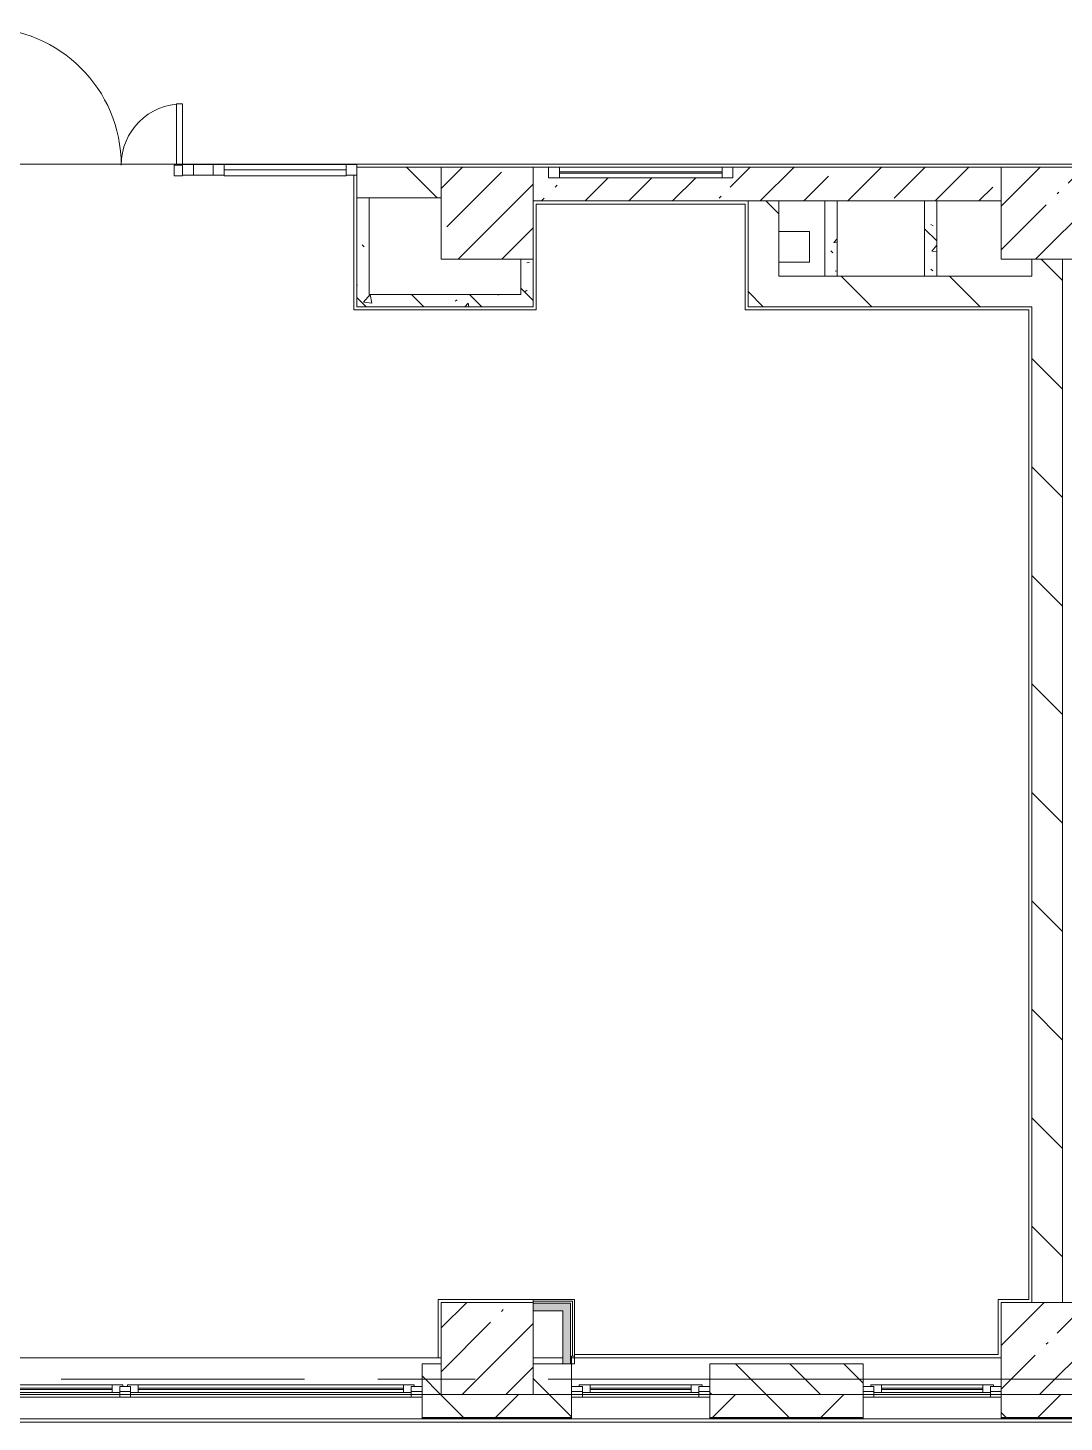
# Model space of a CAD drawing. Header units: millimetres. Extents: x 35787 to 244346, y -8553 to 29000.
# Drawn here: x 140203 to 146956, y -280 to 8808 of the extents above; entities that cross this region are included whole.
import ezdxf

# ---------------------------------------------------------------- set-up
doc = ezdxf.new("R2010")
doc.units = ezdxf.units.MM
doc.linetypes.add('Осевая', pattern=[3175, 635, -476.25, 1587.5, -476.25])
for name, color, linetype, lineweight, true_color in [('A-DETL-GENF-7', 7, 'Continuous', 5, 0xaaaaaa), ('A-DOOR-3', 7, 'Continuous', 5, 0xaaaaaa), ('A-FLOR-2', 7, 'Continuous', 5, 0xaaaaaa), ('I-WALL-4', 7, 'Continuous', 9, 0xe7e7e7), ('I-WALL-5', 7, 'Continuous', 5, 0xe7e7e7), ('I-WALL-8', 7, 'Continuous', 5, 0x787878)]:
    doc.layers.add(name, color=color, linetype=linetype, lineweight=lineweight, true_color=true_color)
for name, color, linetype, lineweight in [('A-GLAZ-1', 7, 'Continuous', 5), ('A-GLAZ-CURT-2', 7, 'Continuous', 5), ('A-GLAZ-CWMG-2', 7, 'Continuous', 5), ('A-WALL', 7, 'Continuous', 9), ('A-WALL-6', 7, 'Continuous', 5), ('I-WALL-7', 7, 'Continuous', 5), ('S-COLS-1', 7, 'Continuous', 5), ('Оси', 7, 'Continuous', 9), ('Оси-2', 7, 'Осевая', 9)]:
    doc.layers.add(name, color=color, linetype=linetype, lineweight=lineweight)
pattern_1 = [(135, (117336.4, 0), (-353.553, -353.553), [])]
pattern_2 = [(135, (117336.4, 0), (-377.171, -377.171), [533.4, -88.9, 17.78, -88.9]), (135, (117336.4, 376.94), (-377.171, -377.171), []), (50, (117336.4, 0), (637.645, -55.787), [66.675, -733.425]), (355, (117336.4, 0), (-123.35, 668.699), [53.34, -586.74]), (100.451, (117389.54, -4.65), (514.299, 612.908), [56.665, -623.315]), (46.184, (117336.4, 177.8), (948.776, -147.15), [100.012, -1100.137]), (96.636, (117415.5, 165.5), (830.91, 865.997), [84.998, -934.973]), (351.184, (117336.4, 177.8), (830.918, 865.988), [80.01, -880.11]), (21, (117425.3, 133.35), (530.651, -357.928), [66.675, -733.425]), (326, (117425.3, 133.35), (216.308, 644.658), [53.34, -586.74]), (71.451, (117469.5, 103.5), (746.96, 286.724), [56.665, -623.315]), (37.5, (117336.4, 0), (10.8105, 295.9426), [16.764, -562.864, 16.764, -578.866, -588.962]), (37.5, (117336.4, 0), (10.8105, 295.9426), [-1175.258, 16.764, -572.198]), (7.5, (117336.4, 0), (233.869, 350.6318), [16.764, -322.834, 16.764, -549.529, -224.472]), (7.5, (117336.4, 0), (233.869, 350.6318), [-905.891, 16.764, -207.708]), (327.5, (117138.16, 0), (474.5678, -20.0513), [16.764, -205.486, 16.764, -676.656, -920.115]), (327.5, (117138.16, 0), (474.5678, -20.0513), [-915.67, 16.764, -903.351]), (317.5, (117049.26, 0), (518.452, 88.9934), [16.764, -272.161, 16.764, -443.738, -653.415]), (317.5, (117049.26, 0), (518.452, 88.9934), [-749.427, 16.764, -636.651])]

# ---------------------------------------------------------------- blocks, each defined once
blk = doc.blocks.new('BSC_Колонна _Прямоугольная - 600х600-23286269-1_2_2_птичка')
at = {"layer": 'S-COLS-1'}
h = blk.add_hatch(dxfattribs=at)
h.set_pattern_fill('FP_93', color=256, style=0, pattern_type=2)
h.set_pattern_definition([(45, (-29509.74, -7600), (-285.123, 285.123), []), (45, (-29224.6, -7600), (-285.123, 285.123), [504.031, -100.806, 16.764, -84.042])])
h.paths.add_polyline_path([(300, -300), (300, 300), (-300, 300), (-300, -300), (119, -300)])
for p, q in [((300, 300), (-300, 300)), ((-300, 300), (-300, -300)), ((300, -300), (300, 300)), ((-300, -300), (300, -300))]:
    blk.add_line(p, q, dxfattribs=at)
blk = doc.blocks.new('BSC_Колонна _Прямоугольная - 600х600-V70-1_2_2_птичка')
at = {"layer": 'S-COLS-1'}
h = blk.add_hatch(dxfattribs=at)
h.set_pattern_fill('FP_94', color=256, style=0, pattern_type=2)
h.set_pattern_definition([(45, (-25860, -200), (-285.123, 285.123), []), (45, (-25574.88, -200), (-285.123, 285.123), [504.031, -100.806, 16.764, -84.042])])
h.paths.add_polyline_path([(300, -300), (300, 300), (-300, 300), (-300, -300), (41.5, -300)])
for p, q in [((300, 300), (-300, 300)), ((-300, 300), (-300, -300)), ((300, -300), (300, 300)), ((-300, -300), (300, -300))]:
    blk.add_line(p, q, dxfattribs=at)
blk = doc.blocks.new('BSC_Колонна _Прямоугольная - 600х600-V71-1_2_2_птичка')
at = {"layer": 'S-COLS-1'}
h = blk.add_hatch(dxfattribs=at)
h.set_pattern_fill('FP_95', color=256, style=0, pattern_type=2)
h.set_pattern_definition([(45, (-29509.74, -200), (-285.123, 285.123), []), (45, (-29224.6, -200), (-285.123, 285.123), [504.031, -100.806, 16.764, -84.042])])
h.paths.add_polyline_path([(109.7, -300), (300, -300), (300, 300), (-300, 300), (-300, -300)])
for p, q in [((300, 300), (-300, 300)), ((-300, 300), (-300, -300)), ((300, -300), (300, 300)), ((-300, -300), (300, -300))]:
    blk.add_line(p, q, dxfattribs=at)
blk = doc.blocks.new('BSC_Колонна _Прямоугольная - 600х600-V76-1_2_2_птичка')
at = {"layer": 'S-COLS-1'}
h = blk.add_hatch(dxfattribs=at)
h.set_pattern_fill('FP_103', color=256, style=0, pattern_type=2)
h.set_pattern_definition([(45, (-25860, -7600), (-285.123, 285.123), []), (45, (-25574.88, -7600), (-285.123, 285.123), [504.031, -100.806, 16.764, -84.042])])
h.paths.add_polyline_path([(-110.8, -300), (300, -300), (300, 300), (-300, 300), (-300, -300)])
for p, q in [((300, 300), (-300, 300)), ((-300, 300), (-300, -300)), ((300, -300), (300, 300)), ((-300, -300), (300, -300))]:
    blk.add_line(p, q, dxfattribs=at)
blk = doc.blocks.new('120_Окно_СКБ_2Ст - 120_Окно_СКБ_2Ст 2800х2500_створка_-22445922-1_2_2_птичка')
at = {"layer": 'A-GLAZ-1'}
for p, q in [((-1400, -127), (-1400, -57)), ((-1400, -57), (-1330, -57)), ((1400, -57), (-1400, -57)), ((-1330, -57), (-1330, -127)), ((500, -87), (-1330, -87)), ((-1330, -87), (-1330, -127)), ((-1280, -137), (-1280, -87)), ((450, -137), (450, -87)), ((500, -127), (500, -57)), ((500, -57), (570, -57)), ((500, -127), (500, -87)), ((570, -57), (570, -127)), ((1330, -87), (570, -87)), ((570, -87), (570, -127)), ((620, -137), (620, -87)), ((1280, -137), (1280, -87)), ((1330, -127), (1330, -57)), ((1330, -57), (1400, -57)), ((1330, -127), (1330, -87)), ((1400, -57), (1400, -127)), ((-1330, -127), (-1400, -127)), ((-1400, -127), (-1350, -127)), ((-1330, -127), (-1350, -127)), ((-1350, -127), (-1350, -137)), ((-1350, -137), (520, -137)), ((520, -137), (-1350, -137)), ((-1280, -107), (450, -107)), ((450, -117), (-1280, -117)), ((570, -127), (500, -127)), ((520, -127), (500, -127)), ((520, -127), (550, -127)), ((520, -137), (520, -127)), ((570, -127), (550, -127)), ((550, -127), (550, -137)), ((550, -137), (1350, -137)), ((1350, -137), (550, -137)), ((620, -107), (1280, -107)), ((1280, -117), (620, -117)), ((1400, -127), (1330, -127)), ((1350, -127), (1330, -127)), ((1350, -127), (1400, -127)), ((1350, -137), (1350, -127))]:
    blk.add_line(p, q, dxfattribs=at)
blk = doc.blocks.new('120_Окно_СКБ_1Ст - 120_Окно_СКБ_1Ст 900х2500_h_-V152-1_2_2_птичка')
at = {"layer": 'A-GLAZ-1'}
for p, q in [((-450, -127), (-450, -57)), ((-450, -57), (-380, -57)), ((450, -57), (-450, -57)), ((-380, -57), (-380, -127)), ((380, -87), (-380, -87)), ((-380, -87), (-380, -127)), ((-330, -137), (-330, -87)), ((330, -137), (330, -87)), ((380, -127), (380, -57)), ((380, -57), (450, -57)), ((380, -127), (380, -87)), ((450, -57), (450, -127)), ((-380, -127), (-450, -127)), ((-450, -127), (-400, -127)), ((-380, -127), (-400, -127)), ((-400, -127), (-400, -137)), ((-400, -137), (400, -137)), ((400, -137), (-400, -137)), ((-330, -107), (330, -107)), ((330, -117), (-330, -117)), ((450, -127), (380, -127)), ((400, -127), (380, -127)), ((400, -127), (450, -127)), ((400, -137), (400, -127))]:
    blk.add_line(p, q, dxfattribs=at)
blk = doc.blocks.new('Прямоугольный импост - 50 x 70 мм-31700031-1_2_2_птичка')
at = {"layer": 'A-GLAZ-CWMG-2'}
for p, q in [((-70, 35), (0, 35)), ((-70, -35), (-70, 35)), ((0, 35), (0, -35)), ((0, -35), (-70, -35))]:
    blk.add_line(p, q, dxfattribs=at)
blk = doc.blocks.new('Дверь_Витражная_остекление_ - ДВН_ДАО_Главный вход_1200 в свету-31742133-1_2_2_птичка')
at = {"layer": 'A-DETL-GENF-7'}
for p, q in [((-607.5, 925), (-647.5, 925)), ((-647.5, 925), (-647.5, 35)), ((-607.5, 30), (-607.5, 925)), ((647.5, 430), (607.5, 430)), ((607.5, 430), (607.5, 30)), ((647.5, 35), (647.5, 430)), ((-647.5, 30), (-607.5, 30)), ((-592.5, 30), (-647.5, 30)), ((-592.5, -40), (-592.5, 30)), ((592.5, -40), (592.5, 30)), ((592.5, 30), (647.5, 30)), ((607.5, 30), (647.5, 30)), ((-647.5, -40), (-592.5, -40)), ((647.5, -40), (592.5, -40))]:
    blk.add_line(p, q, dxfattribs=at)
at = {"layer": 'A-DOOR-3'}
for p, q in [((-647.5, 925), (-647.5, 35)), ((647.5, 430), (647.5, 35))]:
    blk.add_line(p, q, dxfattribs=at)
for centre, radius, start, end in [((-647.5, 30), 895, 360, 90), ((647.5, 30), 400, 90, 180)]:
    blk.add_arc(centre, radius, start, end, dxfattribs=at)
blk = doc.blocks.new('Системная панель - Стемалит - 40мм-31720939-1_2_2_птичка')
at = {"layer": 'A-GLAZ-CURT-2'}
for p, q in [((65, 35), (-65, 35)), ((-65, 35), (-65, -35)), ((65, -35), (65, 35)), ((-65, -35), (65, -35))]:
    blk.add_line(p, q, dxfattribs=at)
blk = doc.blocks.new('Прямоугольный импост - 50 x 70 мм-31687886-1_2_2_птичка')
at = {"layer": 'A-GLAZ-CWMG-2'}
for p, q in [((-35, 35), (35, 35)), ((-35, -35), (-35, 35)), ((35, 35), (35, -35)), ((35, -35), (-35, -35))]:
    blk.add_line(p, q, dxfattribs=at)
blk = doc.blocks.new('Системная панель - Стекло - 40мм-31720953-1_2_2_птичка')
at = {"layer": 'A-GLAZ-CURT-2'}
for p, q in [((397.5, 0), (-397.5, 0)), ((-397.5, 0), (-397.5, -40)), ((397.5, -40), (397.5, 0)), ((-397.5, -40), (397.5, -40))]:
    blk.add_line(p, q, dxfattribs=at)
blk = doc.blocks.new('Прямоугольный импост - 50 x 70 мм-31702100-1_2_2_птичка')
at = {"layer": 'A-GLAZ-CWMG-2'}
for p, q in [((-35, 35), (35, 35)), ((-35, -35), (-35, 35)), ((35, 35), (35, -35)), ((35, -35), (-35, -35))]:
    blk.add_line(p, q, dxfattribs=at)
blk = doc.blocks.new('Прямоугольный импост - 50 x 70 мм-31720914-1_2_2_птичка')
at = {"layer": 'A-GLAZ-CWMG-2'}
blk.add_line((24940, 7918), (24145, 7918), dxfattribs=at)
blk = doc.blocks.new('120_Окно_СКБ_1Ст - 120_Окно_СКБ_1Ст 400х1200 EI30-24228621-1_2_2_птичка')
at = {"layer": 'A-GLAZ-1'}
for p, q in [((-600, 40), (-600, 110)), ((-600, 110), (-530, 110)), ((600, 110), (-600, 110)), ((-530, 110), (-530, 40)), ((530, 40), (530, 110)), ((530, 110), (600, 110)), ((600, 110), (600, 40)), ((-530, 40), (-600, 40)), ((-600, 40), (600, 40)), ((530, 80), (-530, 80)), ((530, 70), (-530, 70)), ((600, 40), (530, 40))]:
    blk.add_line(p, q, dxfattribs=at)

msp = doc.modelspace()

# ---------------------------------------------------------------- hatches: boundary and pattern name
at = {"layer": 'A-WALL-6'}
h = msp.add_hatch(dxfattribs=at)
h.set_pattern_fill('FP_91', color=256, style=0, pattern_type=2)
h.set_pattern_definition([(135, (117336.4, 0), (-176.7767, -176.7767), [])])
h.paths.add_polyline_path([(124166.4, -100), (124996.4, -100), (124996.4, 100), (124166.4, 100), (124166.4, -80)])
h.paths.add_polyline_path([(139246.4, -100), (139246.4, 100), (138946.4, 100), (138946.4, -100)])
h.paths.add_polyline_path([(144646.4, -100), (145646.1, -100), (145646.1, 100), (144646.4, 100), (144646.4, -80)])
h.paths.add_polyline_path([(126496.1, -100), (127246.4, -100), (127246.4, 100), (126496.1, 100), (126496.1, -80)])
h.paths.add_polyline_path([(129496.4, -100), (129496.4, 100), (129346.4, 100), (129346.4, -100)])
h.paths.add_polyline_path([(137826.4, -100), (138046.4, -100), (138046.4, 100), (136696.4, 100), (136696.4, -100), (136731.6, -100)])
h.paths.add_polyline_path([(143746.4, -100), (143746.4, 100), (143496.4, 100), (143496.4, -100)])
h.paths.add_polyline_path([(132946.4, -100), (132946.4, 100), (132196.4, 100), (132196.4, -100)])
h.paths.add_polyline_path([(133846.4, -100), (133996.4, -94.4), (133996.4, 100), (133846.4, 100), (133846.4, -80)])
h.paths.add_polyline_path([(139971.4, -100), (139971.4, 100), (139846.4, 100), (139846.4, -100)])
h.paths.add_polyline_path([(142771.4, -100), (142896.4, -100), (142896.4, 100), (142771.4, 100), (142771.4, -80)])
h = msp.add_hatch(dxfattribs=at)
h.set_pattern_fill('FP_99', color=256, style=0, pattern_type=2)
h.set_pattern_definition([(45, (117336.4, 0), (-353.5534, 353.5534), []), (135, (117336.4, 0), (-353.5534, -353.5534), [])])
h.paths.add_polyline_path([(155727.4, -250), (155727.4, -100), (155326.4, -100), (155326.4, -250)])
h.paths.add_polyline_path([(151206.4, -250), (151206.4, -100), (150346.4, -100), (150346.4, -250)])
h.paths.add_polyline_path([(147546.4, -250), (147546.4, -100), (146546.1, -100), (146546.1, -250), (146955.8, -250)])
h.paths.add_polyline_path([(153306.4, -250), (154426.4, -250), (154426.4, -100), (153306.4, -100), (153306.4, -190.3)])
h.paths.add_polyline_path([(144646.4, -250), (145646.1, -250), (145646.1, -100), (144646.4, -100), (144646.4, -211.8)])
h.paths.add_polyline_path([(138946.4, -250), (139971.4, -250), (139971.4, -100), (138946.4, -100), (138946.4, -226)])
h.paths.add_polyline_path([(136731.6, -250), (138046.4, -250), (138046.4, -100), (136696.4, -100), (136696.4, -250)])
h.paths.add_polyline_path([(134596.4, -250), (134596.4, -100), (133846.4, -100), (133846.4, -250), (133943.2, -250)])
h.paths.add_polyline_path([(132946.4, -250), (132946.4, -100), (132196.4, -100), (132196.4, -250)])
h.paths.add_polyline_path([(143746.4, -250), (143746.4, -100), (142771.4, -100), (142771.4, -250), (143237.9, -250)])
h.paths.add_polyline_path([(129346.4, -250), (130096.4, -248), (130096.4, -100), (129346.4, -100), (129346.4, -249.9)])
h.paths.add_polyline_path([(127246.4, -250), (127246.4, -100), (126496.1, -100), (126496.1, -250), (126507.4, -250)])
h.paths.add_polyline_path([(125596.1, -250), (125596.1, -100), (124166.4, -100), (124166.4, -250), (125577.9, -250)])
h.paths.add_polyline_path([(121066.4, -250), (121066.4, -100), (117076.4, -100), (117076.4, -250), (120930.5, -250)])
at = {"layer": 'I-WALL-4'}
msp.add_hatch(color=256, dxfattribs=at).paths.add_polyline_path([(143739.9, 100), (143739.9, 495), (143689.9, 495), (143689.9, 100)])
at = {"layer": 'I-WALL-5'}
msp.add_hatch(color=256, dxfattribs=at).paths.add_polyline_path([(143516.4, 445), (143689.9, 445), (143689.9, 495), (143496.4, 495), (143496.4, 445)])
at = {"layer": 'I-WALL-7'}
h = msp.add_hatch(dxfattribs=at)
h.set_pattern_fill('FP_98', color=256, style=0, pattern_type=2)
h.set_pattern_definition(pattern_1)
h.paths.add_polyline_path([(142426.4, 7700), (142896.4, 7700), (142896.4, 7900), (142346.4, 7900), (142346.4, 7700)])
h = msp.add_hatch(dxfattribs=at)
h.set_pattern_fill('FP_92', color=256, style=0, pattern_type=2)
h.set_pattern_definition([(45, (117336.4, 0), (-285.123, 285.123), []), (45, (117621.53, 0), (-285.123, 285.123), [504.031, -100.806, 16.764, -84.042])])
h.paths.add_polyline_path([(143496.4, 7680), (146546.1, 7680), (146546.1, 7900), (144796.4, 7898.6), (144796.4, 7830), (143596.4, 7830), (143596.4, 7900), (143496.4, 7900)])
h = msp.add_hatch(dxfattribs=at)
h.set_pattern_fill('FP_98', color=256, style=0, pattern_type=2)
h.set_pattern_definition(pattern_1)
h.paths.add_polyline_path([(144896.4, 7190), (145096.4, 7190), (145096.1, 7680), (144896.4, 7680), (144896.4, 7220.5)])
h = msp.add_hatch(dxfattribs=at)
h.set_pattern_fill('FP_98', color=256, style=0, pattern_type=2)
h.set_pattern_definition(pattern_1)
h.paths.add_polyline_path([(146935.6, 500), (146946.1, 500), (146946.1, 7300), (146746.1, 7300), (146746.1, 500)])
h = msp.add_hatch(dxfattribs=at)
h.set_pattern_fill('FP_98', color=256, style=0, pattern_type=2)
h.set_pattern_definition(pattern_1)
h.paths.add_polyline_path([(146726.1, 6990), (146746.1, 6990), (146746.1, 7190), (144896.4, 7190), (144896.4, 6990), (146526.1, 6990)])
h = msp.add_hatch(dxfattribs=at)
h.set_pattern_fill('FP_189', color=256, style=0, pattern_type=2)
h.set_pattern_definition([(45, (117336.4, 0), (-530.33, 530.33), []), (135, (117336.4, 0), (-530.33, -530.33), [])])
h.paths.add_polyline_path([(143739.9, 100), (143746.4, 100), (143746.4, 150), (143752.4, 150), (143752.4, 507.5), (143739.9, 507.5), (143739.9, 120)])
at = {"layer": 'I-WALL-8'}
h = msp.add_hatch(dxfattribs=at)
h.set_pattern_fill('FP_112', color=256, style=0, pattern_type=2)
h.set_pattern_definition(pattern_2)
h.paths.add_polyline_path([(142346.4, 7070), (142426.4, 7070), (142426.4, 7700), (142346.4, 7700), (142346.4, 7278.6)])
h = msp.add_hatch(dxfattribs=at)
h.set_pattern_fill('FP_112', color=256, style=0, pattern_type=2)
h.set_pattern_definition(pattern_2)
h.paths.add_polyline_path([(145431.4, 7190), (145476.4, 7190), (145476.4, 7680), (145396.4, 7680), (145396.4, 7190)])
h = msp.add_hatch(dxfattribs=at)
h.set_pattern_fill('FP_112', color=256, style=0, pattern_type=2)
h.set_pattern_definition(pattern_2)
h.paths.add_polyline_path([(146126.4, 7190), (146126.4, 7680), (146046.4, 7680), (146046.4, 7190)])
h = msp.add_hatch(dxfattribs=at)
h.set_pattern_fill('FP_112', color=256, style=0, pattern_type=2)
h.set_pattern_definition(pattern_2)
h.paths.add_polyline_path([(143416.4, 6990), (143496.4, 6990), (143496.4, 7300), (143416.4, 7296.7), (143416.4, 7070)])
h = msp.add_hatch(dxfattribs=at)
h.set_pattern_fill('FP_112', color=256, style=0, pattern_type=2)
h.set_pattern_definition(pattern_2)
h.paths.add_polyline_path([(142876.4, 6990), (143416.4, 6990), (143416.4, 7070), (142346.4, 7070), (142346.4, 6990)])

# ---------------------------------------------------------------- linework, layer by layer
at = {"layer": 'A-FLOR-2'}
for p, q in [((137546.7, 7920), (147546.4, 7920)), ((142326.4, 6971), (142326.4, 7848)), ((144876.4, 7660), (143516.4, 7660)), ((143516.4, 7660), (143516.4, 6971)), ((144876.4, 6970), (144876.4, 7660)), ((145096.4, 7480), (145296.1, 7480)), ((145296.1, 7480), (145296.1, 7280)), ((145296.1, 7280), (145096.4, 7280)), ((143516.4, 6971), (142326.4, 6971)), ((146726.1, 6970), (144876.4, 6970)), ((146726.1, 520), (146726.1, 6970)), ((142876.4, 140), (142876.4, 520)), ((142876.4, 520), (143496.4, 520)), ((146526.1, 160), (146526.1, 520)), ((146526.1, 520), (146726.1, 520)), ((143764.9, 160), (146526.1, 160))]:
    msp.add_line(p, q, dxfattribs=at)
at = {"layer": 'A-WALL'}
for p, q in [((142426.4, 7700), (142346.4, 7700)), ((145096.4, 7680), (144896.4, 7680)), ((145476.4, 7680), (145396.4, 7680)), ((146126.4, 7680), (146046.4, 7680)), ((145396.4, 7190), (145476.4, 7190)), ((146046.4, 7190), (146126.4, 7190)), ((143752.4, 507.5), (143496.4, 507.5)), ((143739.9, 495), (143496.4, 495)), ((143739.9, 100), (143739.9, 495)), ((143752.4, 150), (143752.4, 507.5)), ((142896.4, -100), (142771.4, -100)), ((143746.4, -100), (143496.4, -100)), ((145646.1, -100), (144646.4, -100)), ((142771.4, -250), (143746.4, -250)), ((142771.4, -253), (143746.4, -253)), ((144646.4, -250), (145646.1, -250)), ((144646.4, -253), (145646.1, -253)), ((146546.1, -250), (147546.4, -250)), ((146546.1, -253), (147546.4, -253))]:
    msp.add_line(p, q, dxfattribs=at)
at = {"layer": 'A-WALL-6'}
for p, q in [((142896.4, 100), (142771.4, 100)), ((142771.4, 100), (142771.4, -258)), ((143689.9, 100), (143496.4, 100)), ((143746.4, -258), (143746.4, 100)), ((145646.1, 100), (144646.4, 100)), ((144646.4, 100), (144646.4, -258)), ((145646.1, -258), (145646.1, 100)), ((139971.4, -100), (142771.4, -100)), ((143746.4, -100), (144646.4, -100)), ((145646.1, -100), (146546.1, -100)), ((146546.1, -100), (146546.1, -258)), ((138946.4, -258), (155727.4, -258)), ((189616.4, -280), (117046.4, -280))]:
    msp.add_line(p, q, dxfattribs=at)
at = {"layer": 'I-WALL-7'}
for p, q in [((142896.4, 7900), (142346.4, 7900)), ((142346.4, 7900), (142346.4, 6990)), ((143596.4, 7900), (143496.4, 7900)), ((146546.1, 7900), (144796.4, 7900)), ((142426.4, 7700), (142896.4, 7700)), ((142426.4, 7070), (142426.4, 7700)), ((143496.4, 7680), (144896.4, 7680)), ((144896.4, 7680), (144896.4, 6990)), ((145096.4, 7680), (145396.4, 7680)), ((145096.4, 7190), (145096.4, 7680)), ((145396.4, 7680), (145396.4, 7190)), ((145476.4, 7190), (145476.4, 7680)), ((145476.4, 7680), (146046.4, 7680)), ((146046.4, 7680), (146046.4, 7190)), ((146126.4, 7680), (146546.1, 7680)), ((146126.4, 7190), (146126.4, 7680)), ((143416.4, 7300), (143416.4, 7070)), ((143496.4, 6990), (143496.4, 7300)), ((146746.1, 7300), (146746.1, 7190)), ((146946.1, 500), (146946.1, 7300)), ((145396.4, 7190), (145096.4, 7190)), ((146046.4, 7190), (145476.4, 7190)), ((146746.1, 7190), (146126.4, 7190)), ((143416.4, 7070), (142426.4, 7070)), ((142346.4, 6990), (143496.4, 6990)), ((144896.4, 6990), (146746.1, 6990)), ((146746.1, 6990), (146746.1, 500)), ((143764.9, 520), (143496.4, 520)), ((143496.4, 520), (143496.4, 500)), ((143764.9, 100), (143764.9, 520)), ((143496.4, 445), (143689.9, 445)), ((143689.9, 445), (143689.9, 100)), ((139970.4, 140), (142896.4, 140)), ((143496.4, 140), (143689.9, 140)), ((143689.9, 100), (143764.9, 100)), ((143746.4, 100), (143746.4, 150)), ((143746.4, 150), (143764.9, 150)), ((143746.4, 140), (146546.1, 140)), ((140871.4, -80), (140801.4, -80)), ((142771.4, -80), (142701.4, -80)), ((143816.4, -80), (143746.4, -80)), ((144646.4, -80), (144576.4, -80)), ((145716.1, -80), (145646.1, -80)), ((146546.1, -80), (146476.1, -80))]:
    msp.add_line(p, q, dxfattribs=at)
at = {"layer": 'Оси'}
msp.add_line((143596.4, 0), (156096.4, 0), dxfattribs=at)
at = {"layer": 'Оси-2'}
msp.add_line((126607.7, 0), (143596.4, 0), dxfattribs=at)

# ---------------------------------------------------------------- block references
at = {"layer": 'A-DOOR-3'}
msp.add_blockref('Дверь_Витражная_остекление_ - ДВН_ДАО_Главный вход_1200 в свету-31742133-1_2_2_птичка', (140563.9, 7883), dxfattribs=at)
at = {"layer": 'A-GLAZ-1'}
msp.add_blockref('120_Окно_СКБ_1Ст - 120_Окно_СКБ_1Ст 400х1200 EI30-24228621-1_2_2_птичка', (144196.4, 7790), dxfattribs=at)
at = {"layer": 'A-GLAZ-1', "rotation": 180}
for name, p in [('120_Окно_СКБ_2Ст - 120_Окно_СКБ_2Ст 2800х2500_створка_-22445922-1_2_2_птичка', (141371.4, -175)), ('120_Окно_СКБ_1Ст - 120_Окно_СКБ_1Ст 900х2500_h_-V152-1_2_2_птичка', (144196.4, -175)), ('120_Окно_СКБ_1Ст - 120_Окно_СКБ_1Ст 900х2500_h_-V152-1_2_2_птичка', (146096.1, -175))]:
    msp.add_blockref(name, p, dxfattribs=at)
at = {"layer": 'A-GLAZ-CURT-2'}
for name, p in [('Системная панель - Стемалит - 40мм-31720939-1_2_2_птичка', (141346.4, 7883)), ('Системная панель - Стекло - 40мм-31720953-1_2_2_птичка', (141878.9, 7883))]:
    msp.add_blockref(name, p, dxfattribs=at)
at = {"layer": 'A-GLAZ-CWMG-2', "extrusion": (0, 0, -1), "rotation": 180}
for name, p in [('Прямоугольный импост - 50 x 70 мм-31687886-1_2_2_птичка', (-141246.4, 7883)), ('Прямоугольный импост - 50 x 70 мм-31702100-1_2_2_птичка', (-141446.4, 7883)), ('Прямоугольный импост - 50 x 70 мм-31700031-1_2_2_птичка', (-142346.4, 7883))]:
    msp.add_blockref(name, p, dxfattribs=at)
at = {"layer": 'A-GLAZ-CWMG-2'}
msp.add_blockref('Прямоугольный импост - 50 x 70 мм-31720914-1_2_2_птичка', (117336.4, 0), dxfattribs=at)
at = {"layer": 'S-COLS-1'}
for name, p in [('BSC_Колонна _Прямоугольная - 600х600-V76-1_2_2_птичка', (143196.4, 7600)), ('BSC_Колонна _Прямоугольная - 600х600-23286269-1_2_2_птичка', (146846.1, 7600)), ('BSC_Колонна _Прямоугольная - 600х600-V70-1_2_2_птичка', (143196.4, 200)), ('BSC_Колонна _Прямоугольная - 600х600-V71-1_2_2_птичка', (146846.1, 200))]:
    msp.add_blockref(name, p, dxfattribs=at)

doc.saveas('drawing.dxf')
